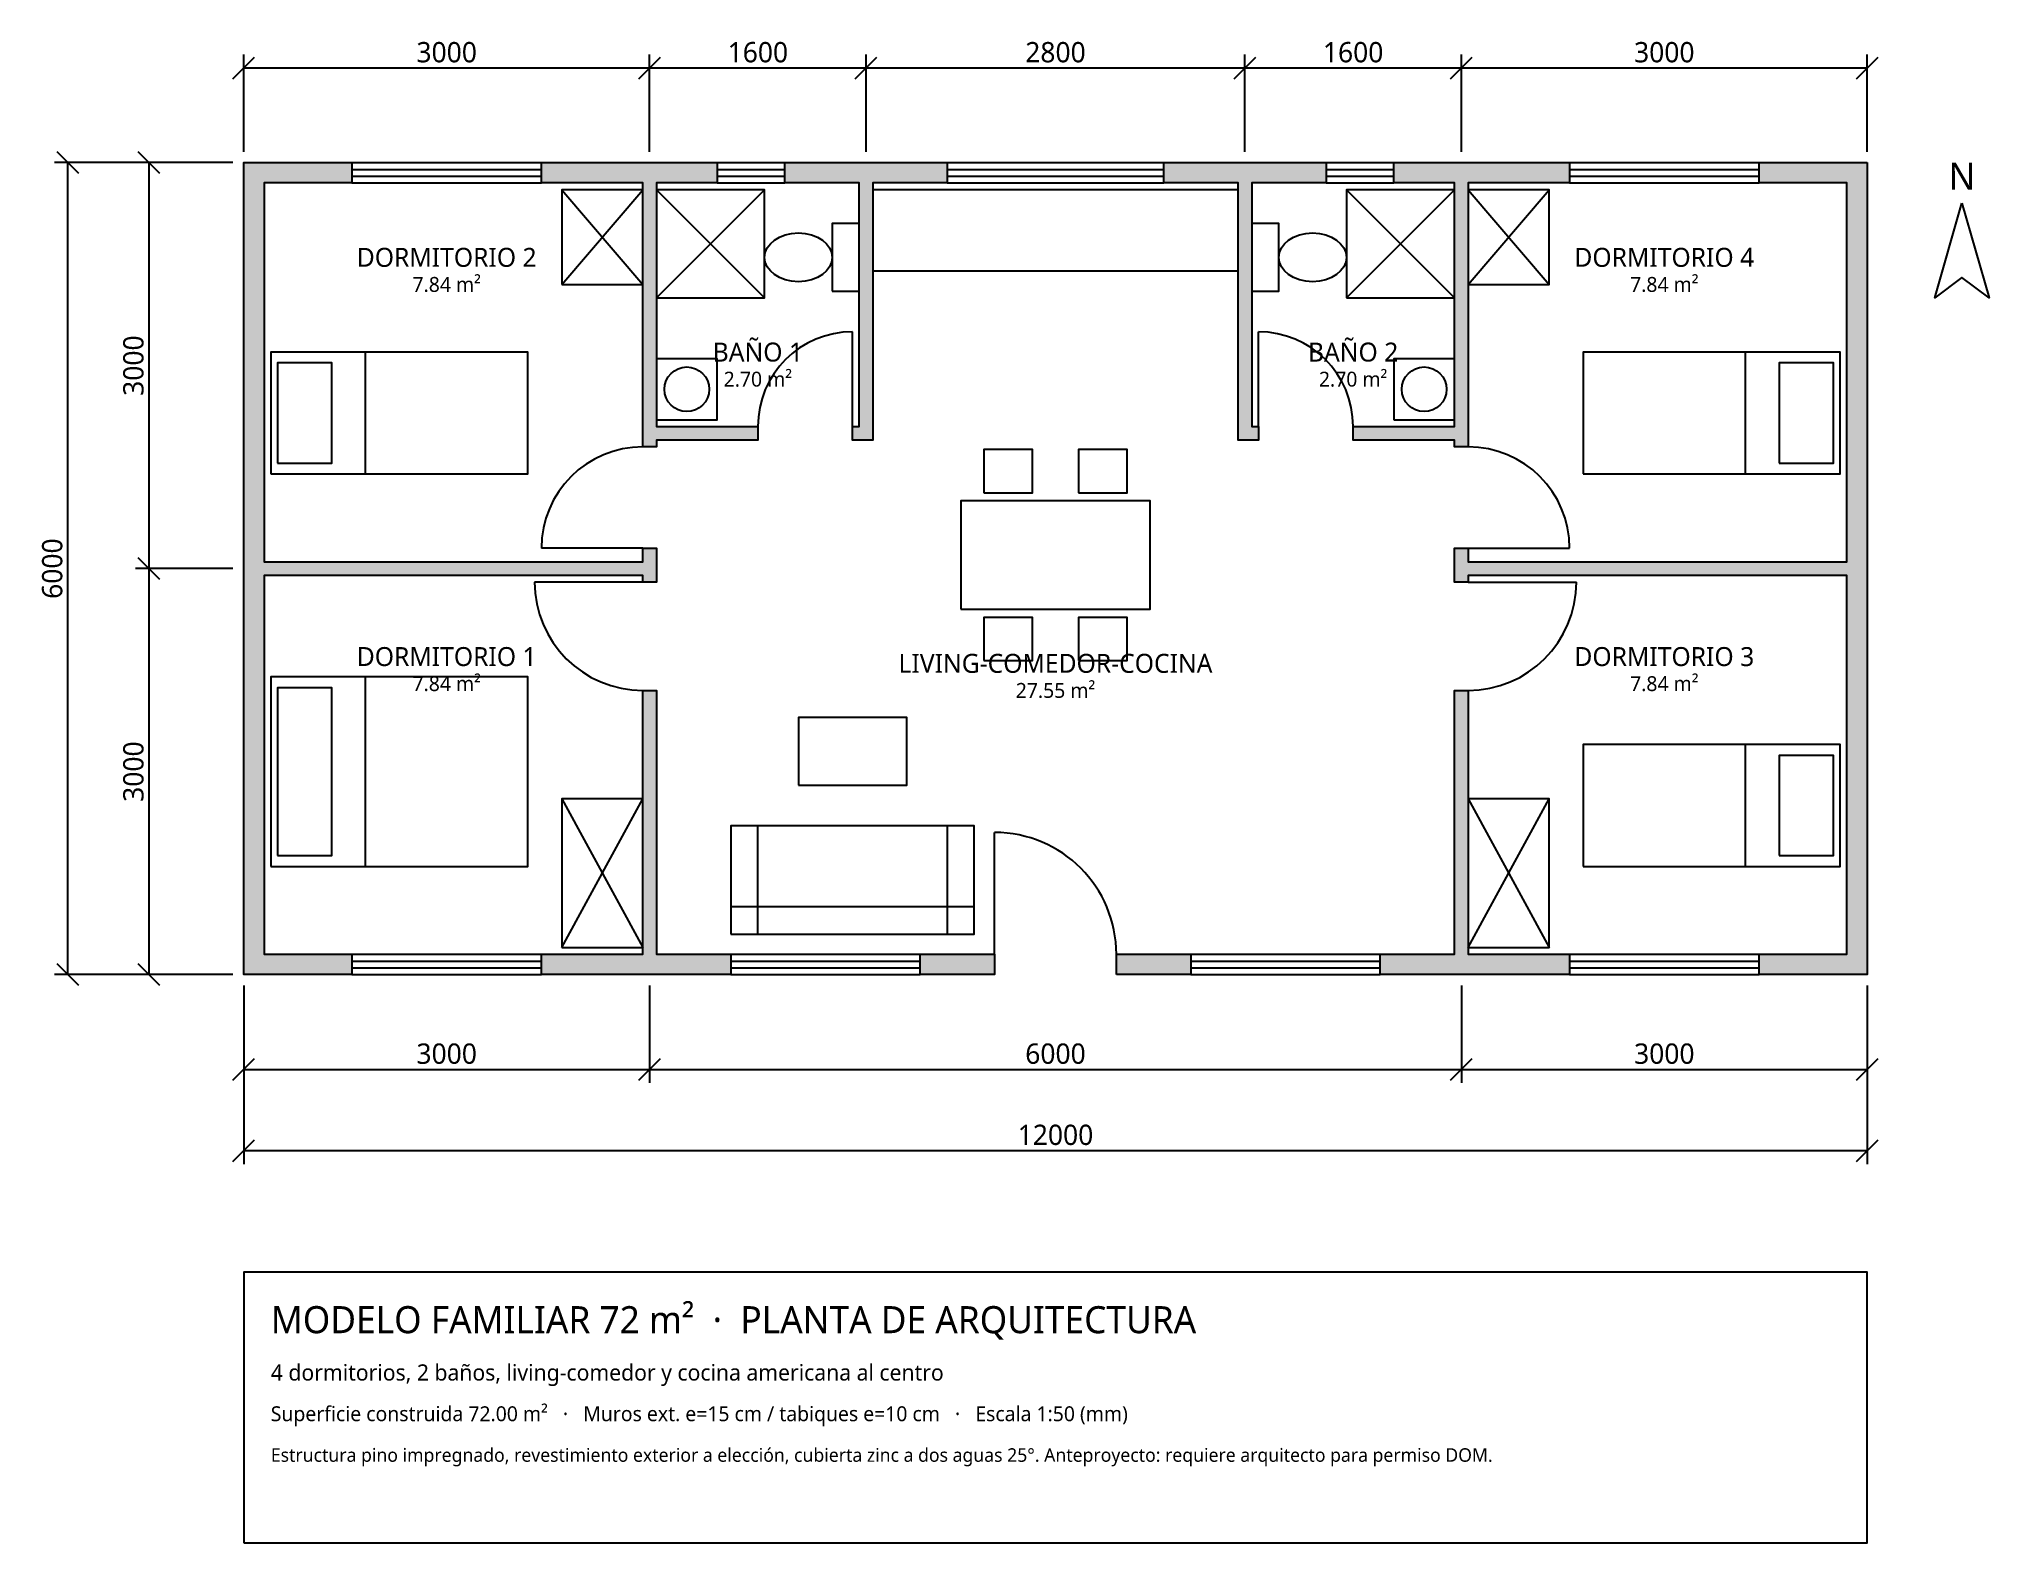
# Model space of a CAD drawing. Header units: millimetres. Extents: x -1513 to 12900, y -4200 to 6913.
import ezdxf
from ezdxf.enums import TextEntityAlignment as Align

# ---------------------------------------------------------------- set-up
doc = ezdxf.new("R2010")
doc.units = ezdxf.units.MM
for name, color, linetype in [('ARTEFACTOS', 6, 'Continuous'), ('COTAS', 1, 'Continuous'), ('MOBILIARIO', 8, 'Continuous'), ('MUROS', 7, 'Continuous'), ('PUERTAS', 3, 'Continuous'), ('ROTULO', 7, 'Continuous'), ('TEXTO', 2, 'Continuous'), ('VENTANAS', 4, 'Continuous')]:
    doc.layers.add(name, color=color, linetype=linetype)
doc.styles.add('OpenSans', font='OpenSans-Regular.ttf')
doc.dimstyles.new('COTAS', dxfattribs={"dimtxt": 150, "dimasz": 0, "dimexe": 100, "dimexo": 80, "dimgap": 40, "dimtad": 1, "dimdec": 0, "dimtxsty": 'OpenSans', "dimtsz": 80, "dimcen": 2.5, "dimclrd": 1, "dimclre": 1, "dimazin": 3, "dimtfac": 1, "dimtmove": 0, "dimatfit": 3})

msp = doc.modelspace()

# ---------------------------------------------------------------- hatches: boundary and pattern name
at = {"layer": 'MUROS'}
h = msp.add_hatch(color=252, dxfattribs=at)
h.dxf.hatch_style = 1
h.paths.add_polyline_path([(0, 2950), (0, 3050), (0, 6000), (800, 6000), (800, 5850), (150, 5850), (150, 3050), (2950, 3050), (2950, 3150), (3050, 3150), (3050, 3050), (3050, 2950), (3050, 2900), (2950, 2900), (2950, 2950), (150, 2950), (150, 150), (800, 150), (800, 0), (0, 0)])
h = msp.add_hatch(color=252, dxfattribs=at)
h.dxf.hatch_style = 1
h.paths.add_polyline_path([(2950, 6000), (3050, 6000), (3500, 6000), (3500, 5850), (3050, 5850), (3050, 4050), (3800, 4050), (3800, 3950), (3050, 3950), (3050, 3900), (2950, 3900), (2950, 3950), (2950, 4050), (2950, 5850), (2200, 5850), (2200, 6000)])
h = msp.add_hatch(color=252, dxfattribs=at)
h.dxf.hatch_style = 1
h.paths.add_polyline_path([(4550, 6000), (4650, 6000), (5200, 6000), (5200, 5850), (4650, 5850), (4650, 4050), (4650, 3950), (4550, 3950), (4500, 3950), (4500, 4050), (4550, 4050), (4550, 5850), (4000, 5850), (4000, 6000)])
h = msp.add_hatch(color=252, dxfattribs=at)
h.dxf.hatch_style = 1
h.paths.add_polyline_path([(7350, 6000), (7450, 6000), (8000, 6000), (8000, 5850), (7450, 5850), (7450, 4050), (7500, 4050), (7500, 3950), (7450, 3950), (7350, 3950), (7350, 4050), (7350, 5850), (6800, 5850), (6800, 6000)])
h = msp.add_hatch(color=252, dxfattribs=at)
h.dxf.hatch_style = 1
h.paths.add_polyline_path([(8950, 6000), (9050, 6000), (9800, 6000), (9800, 5850), (9050, 5850), (9050, 4050), (9050, 3950), (9050, 3900), (8950, 3900), (8950, 3950), (8200, 3950), (8200, 4050), (8950, 4050), (8950, 5850), (8500, 5850), (8500, 6000)])
h = msp.add_hatch(color=252, dxfattribs=at)
h.dxf.hatch_style = 1
h.paths.add_polyline_path([(12000, 6000), (12000, 3050), (12000, 2950), (12000, 0), (11200, 0), (11200, 150), (11850, 150), (11850, 2950), (9050, 2950), (9050, 2900), (8950, 2900), (8950, 2950), (8950, 3050), (8950, 3150), (9050, 3150), (9050, 3050), (11850, 3050), (11850, 5850), (11200, 5850), (11200, 6000)])
h = msp.add_hatch(color=252, dxfattribs=at)
h.dxf.hatch_style = 1
h.paths.add_polyline_path([(3050, 0), (2950, 0), (2200, 0), (2200, 150), (2950, 150), (2950, 2100), (3050, 2100), (3050, 150), (3600, 150), (3600, 0)])
h = msp.add_hatch(color=252, dxfattribs=at)
h.dxf.hatch_style = 1
h.paths.add_polyline_path([(9050, 0), (8950, 0), (8400, 0), (8400, 150), (8950, 150), (8950, 2100), (9050, 2100), (9050, 150), (9800, 150), (9800, 0)])
h = msp.add_hatch(color=252, dxfattribs=at)
h.dxf.hatch_style = 1
h.paths.add_polyline_path([(5000, 0), (5000, 150), (5550, 150), (5550, 0)])
h = msp.add_hatch(color=252, dxfattribs=at)
h.dxf.hatch_style = 1
h.paths.add_polyline_path([(6450, 0), (6450, 150), (7000, 150), (7000, 0)])

# ---------------------------------------------------------------- linework, layer by layer
at = {"layer": 'ARTEFACTOS'}
for p, q in [((3050, 5000), (3850, 5800)), ((3050, 5800), (3850, 5000)), ((8150, 5000), (8950, 5800)), ((8150, 5800), (8950, 5000))]:
    msp.add_line(p, q, dxfattribs=at)
for points in [[(3050, 5000), (3850, 5000), (3850, 5800), (3050, 5800)], [(8150, 5000), (8950, 5000), (8950, 5800), (8150, 5800)], [(4350, 5050), (4550, 5050), (4550, 5550), (4350, 5550)], [(7450, 5050), (7650, 5050), (7650, 5550), (7450, 5550)], [(3050, 4100), (3500, 4100), (3500, 4550), (3050, 4550)], [(8500, 4100), (8950, 4100), (8950, 4550), (8500, 4550)]]:
    msp.add_lwpolyline(points, close=True, dxfattribs=at)
for centre in [(3275, 4325), (8725, 4325)]:
    msp.add_circle(centre, 165, dxfattribs=at)
for centre in [(4100, 5300), (7900, 5300)]:
    msp.add_ellipse(centre, major_axis=(250, 0), ratio=0.72, dxfattribs=at)
at = {"layer": 'MOBILIARIO'}
for p, q in [((2350, 5100), (2950, 5800)), ((2350, 5800), (2950, 5100)), ((9050, 5100), (9650, 5800)), ((9050, 5800), (9650, 5100)), ((900, 3700), (900, 4600)), ((11100, 3700), (11100, 4600)), ((900, 800), (900, 2200)), ((11100, 800), (11100, 1700)), ((2350, 200), (2950, 1300)), ((2350, 1300), (2950, 200)), ((9050, 200), (9650, 1300)), ((9050, 1300), (9650, 200))]:
    msp.add_line(p, q, dxfattribs=at)
for points in [[(2350, 5100), (2950, 5100), (2950, 5800), (2350, 5800)], [(4650, 5200), (7350, 5200), (7350, 5800), (4650, 5800)], [(9050, 5100), (9650, 5100), (9650, 5800), (9050, 5800)], [(200, 3700), (2100, 3700), (2100, 4600), (200, 4600)], [(250, 3780), (650, 3780), (650, 4520), (250, 4520)], [(9900, 3700), (11800, 3700), (11800, 4600), (9900, 4600)], [(11350, 3780), (11750, 3780), (11750, 4520), (11350, 4520)], [(5470, 3560), (5830, 3560), (5830, 3880), (5470, 3880)], [(6170, 3560), (6530, 3560), (6530, 3880), (6170, 3880)], [(5300, 2700), (6700, 2700), (6700, 3500), (5300, 3500)], [(5470, 2320), (5830, 2320), (5830, 2640), (5470, 2640)], [(6170, 2320), (6530, 2320), (6530, 2640), (6170, 2640)], [(200, 800), (2100, 800), (2100, 2200), (200, 2200)], [(250, 880), (650, 880), (650, 2120), (250, 2120)], [(4100, 1400), (4900, 1400), (4900, 1900), (4100, 1900)], [(9900, 800), (11800, 800), (11800, 1700), (9900, 1700)], [(11350, 880), (11750, 880), (11750, 1620), (11350, 1620)], [(2350, 200), (2950, 200), (2950, 1300), (2350, 1300)], [(9050, 200), (9650, 200), (9650, 1300), (9050, 1300)], [(3600, 300), (5400, 300), (5400, 1100), (3600, 1100)], [(3600, 300), (3800, 300), (3800, 1100), (3600, 1100)], [(5200, 300), (5400, 300), (5400, 1100), (5200, 1100)], [(3600, 300), (5400, 300), (5400, 500), (3600, 500)]]:
    msp.add_lwpolyline(points, close=True, dxfattribs=at)
at = {"layer": 'MUROS'}
for points in [[(0, 2950), (0, 3050), (0, 6000), (800, 6000), (800, 5850), (150, 5850), (150, 3050), (2950, 3050), (2950, 3150), (3050, 3150), (3050, 3050), (3050, 2950), (3050, 2900), (2950, 2900), (2950, 2950), (150, 2950), (150, 150), (800, 150), (800, 0), (0, 0), (0, 2950)], [(2950, 6000), (3050, 6000), (3500, 6000), (3500, 5850), (3050, 5850), (3050, 4050), (3800, 4050), (3800, 3950), (3050, 3950), (3050, 3900), (2950, 3900), (2950, 3950), (2950, 4050), (2950, 5850), (2200, 5850), (2200, 6000), (2950, 6000)], [(4550, 6000), (4650, 6000), (5200, 6000), (5200, 5850), (4650, 5850), (4650, 4050), (4650, 3950), (4550, 3950), (4500, 3950), (4500, 4050), (4550, 4050), (4550, 5850), (4000, 5850), (4000, 6000), (4550, 6000)], [(7350, 6000), (7450, 6000), (8000, 6000), (8000, 5850), (7450, 5850), (7450, 4050), (7500, 4050), (7500, 3950), (7450, 3950), (7350, 3950), (7350, 4050), (7350, 5850), (6800, 5850), (6800, 6000), (7350, 6000)], [(8950, 6000), (9050, 6000), (9800, 6000), (9800, 5850), (9050, 5850), (9050, 4050), (9050, 3950), (9050, 3900), (8950, 3900), (8950, 3950), (8200, 3950), (8200, 4050), (8950, 4050), (8950, 5850), (8500, 5850), (8500, 6000), (8950, 6000)], [(12000, 6000), (12000, 3050), (12000, 2950), (12000, 0), (11200, 0), (11200, 150), (11850, 150), (11850, 2950), (9050, 2950), (9050, 2900), (8950, 2900), (8950, 2950), (8950, 3050), (8950, 3150), (9050, 3150), (9050, 3050), (11850, 3050), (11850, 5850), (11200, 5850), (11200, 6000), (12000, 6000)], [(3050, 0), (2950, 0), (2200, 0), (2200, 150), (2950, 150), (2950, 2100), (3050, 2100), (3050, 150), (3600, 150), (3600, 0), (3050, 0)], [(9050, 0), (8950, 0), (8400, 0), (8400, 150), (8950, 150), (8950, 2100), (9050, 2100), (9050, 150), (9800, 150), (9800, 0), (9050, 0)], [(5000, 0), (5000, 150), (5550, 150), (5550, 0), (5000, 0)], [(6450, 0), (6450, 150), (7000, 150), (7000, 0), (6450, 0)]]:
    msp.add_lwpolyline(points, close=True, dxfattribs=at)
at = {"layer": 'PUERTAS'}
for p, q in [((4500, 4050), (4500, 4750)), ((7500, 4050), (7500, 4750)), ((2950, 3150), (2200, 3150)), ((9050, 3150), (9800, 3150)), ((2950, 2900), (2150, 2900)), ((9050, 2900), (9850, 2900)), ((5550, 150), (5550, 1050))]:
    msp.add_line(p, q, dxfattribs=at)
for centre, radius, start, end in [((4500, 4050), 700, 90, 180), ((7500, 4050), 700, 0, 90), ((2950, 3150), 750, 90, 180), ((9050, 3150), 750, 0, 90), ((2950, 2900), 800, 180, -90), ((9050, 2900), 800, -90, 0), ((5550, 150), 900, 0, 90)]:
    msp.add_arc(centre, radius, start, end, dxfattribs=at)
at = {"layer": 'ROTULO'}
for points in [[(12700, 5700), (12900, 5000), (12700, 5150), (12500, 5000)], [(0, -4200), (12000, -4200), (12000, -2200), (0, -2200)]]:
    msp.add_lwpolyline(points, close=True, dxfattribs=at)
at = {"layer": 'VENTANAS'}
for p, q in [((800, 6000), (2200, 6000)), ((800, 5950), (2200, 5950)), ((3500, 6000), (4000, 6000)), ((3500, 5950), (4000, 5950)), ((5200, 6000), (6800, 6000)), ((5200, 5950), (6800, 5950)), ((8000, 6000), (8500, 6000)), ((8000, 5950), (8500, 5950)), ((9800, 6000), (11200, 6000)), ((9800, 5950), (11200, 5950)), ((800, 5900), (2200, 5900)), ((800, 5850), (2200, 5850)), ((3500, 5900), (4000, 5900)), ((3500, 5850), (4000, 5850)), ((5200, 5900), (6800, 5900)), ((5200, 5850), (6800, 5850)), ((8000, 5900), (8500, 5900)), ((8000, 5850), (8500, 5850)), ((9800, 5900), (11200, 5900)), ((9800, 5850), (11200, 5850)), ((800, 150), (2200, 150)), ((3600, 150), (5000, 150)), ((7000, 150), (8400, 150)), ((9800, 150), (11200, 150)), ((800, 100), (2200, 100)), ((800, 50), (2200, 50)), ((800, 0), (2200, 0)), ((3600, 100), (5000, 100)), ((3600, 50), (5000, 50)), ((3600, 0), (5000, 0)), ((7000, 100), (8400, 100)), ((7000, 50), (8400, 50)), ((7000, 0), (8400, 0)), ((9800, 100), (11200, 100)), ((9800, 50), (11200, 50)), ((9800, 0), (11200, 0))]:
    msp.add_line(p, q, dxfattribs=at)

# ---------------------------------------------------------------- texts
at = {"layer": 'ROTULO'}
msp.add_text('N', height=200, dxfattribs=at).set_placement((12700, 5900), align=Align.MIDDLE_CENTER)
at = {"layer": 'ROTULO', "style": 'OpenSans'}
for s, height, p in [('MODELO FAMILIAR 72 m²  ·  PLANTA DE ARQUITECTURA', 200, (200, -2650)), ('4 dormitorios, 2 baños, living-comedor y cocina americana al centro', 120, (200, -3000)), ('Superficie construida 72.00 m²   ·   Muros ext. e=15 cm / tabiques e=10 cm   ·   Escala 1:50 (mm)', 110, (200, -3300)), ('Estructura pino impregnado, revestimiento exterior a elección, cubierta zinc a dos aguas 25°. Anteproyecto: requiere arquitecto para permiso DOM.', 100, (200, -3600))]:
    msp.add_text(s, height=height, dxfattribs=at).set_placement(p)
at = {"layer": 'TEXTO', "style": 'OpenSans'}
for s, height, p in [('DORMITORIO 2', 140, (1500, 5300)), ('DORMITORIO 4', 140, (10500, 5300)), ('7.84 m²', 110, (1500, 5100)), ('7.84 m²', 110, (10500, 5100)), ('BAÑO 1', 140, (3800, 4600)), ('BAÑO 2', 140, (8200, 4600)), ('2.70 m²', 110, (3800, 4400)), ('2.70 m²', 110, (8200, 4400)), ('DORMITORIO 1', 140, (1500, 2350)), ('LIVING-COMEDOR-COCINA', 140, (6000, 2300)), ('DORMITORIO 3', 140, (10500, 2350)), ('7.84 m²', 110, (1500, 2150)), ('27.55 m²', 110, (6000, 2100)), ('7.84 m²', 110, (10500, 2150))]:
    msp.add_text(s, height=height, dxfattribs=at).set_placement(p, align=Align.MIDDLE_CENTER)

# ---------------------------------------------------------------- dimensions: what is measured, and where the dimension line sits
at = {"layer": 'COTAS'}
for base, p1, p2 in [((0, 6700), (0, 6000), (3000, 6000)), ((3000, 6700), (3000, 6000), (4600, 6000)), ((4600, 6700), (4600, 6000), (7400, 6000)), ((7400, 6700), (7400, 6000), (9000, 6000)), ((9000, 6700), (9000, 6000), (12000, 6000)), ((0, -1300), (0, 0), (12000, 0)), ((0, -700), (0, 0), (3000, 0)), ((3000, -700), (3000, 0), (9000, 0)), ((9000, -700), (9000, 0), (12000, 0))]:
    msp.add_linear_dim(base=base, p1=p1, p2=p2, dimstyle='COTAS', dxfattribs=at).render()
for base, p1, p2 in [((-1300, 0), (0, 0), (0, 6000)), ((-700, 3000), (0, 3000), (0, 6000)), ((-700, 0), (0, 0), (0, 3000))]:
    msp.add_linear_dim(base=base, p1=p1, p2=p2, angle=90, dimstyle='COTAS', dxfattribs=at).render()

doc.saveas('drawing.dxf')
